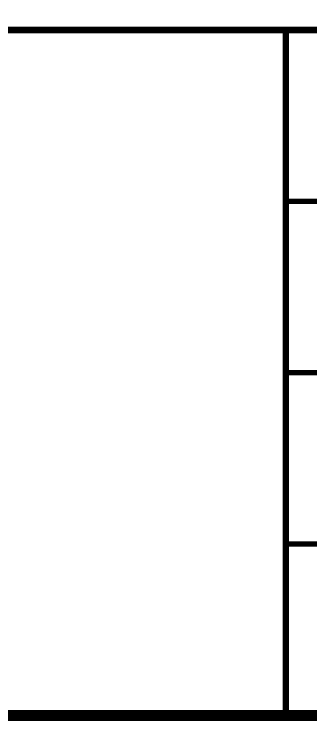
# Model space of a CAD drawing. Header units: inches. Extents: x 3186 to 109360, y -14990 to 740552.
# Drawn here: x 32099 to 32793, y 89910 to 91559 of the extents above; entities that cross this region are included whole.
import ezdxf

# ---------------------------------------------------------------- set-up
doc = ezdxf.new("R2010")
doc.units = ezdxf.units.IN
doc.header["$MEASUREMENT"] = 0
for name, color, linetype in [('1', 7, 'Continuous'), ('GT_1', 7, 'Continuous'), ('图框', 4, 'Continuous')]:
    doc.layers.add(name, color=color, linetype=linetype)

# ---------------------------------------------------------------- blocks, each defined once
blk = doc.blocks.new('图签')
at = {"layer": '1'}
blk.add_line((0, 0), (-180, 0), dxfattribs=at)
at = {"layer": '1', "color": 7}
blk.add_line((0, 0), (-180, 0), dxfattribs=at)
at = {"layer": '1', "color": 7, "const_width": 0.5}
for points in [[(-180, 0), (0, 0), (0, 131.762), (-180, 131.762)], [(-180, 58), (0, 58), (0, 0), (-180, 0)]]:
    blk.add_lwpolyline(points, close=True, dxfattribs=at)
at = {"layer": '1', "color": 7}
for points, const_width in [([(-118, 32), (0, 32)], 0.3), ([(-28, 32), (-28, 0)], 0.3), ([(0, 24), (-28, 24)], 0.25), ([(0, 16), (-28, 16)], 0.25), ([(0, 8), (-28, 8)], 0.25)]:
    blk.add_lwpolyline(points, dxfattribs=dict(at, const_width=const_width))
at = {"layer": '图框'}
blk.add_line((0, 0), (-180, 0), dxfattribs=at)
blk = doc.blocks.new('*U124')
blk.add_blockref('图签', (0, 0))

msp = doc.modelspace()

# ---------------------------------------------------------------- linework, layer by layer
at = {"layer": 'GT_1', "color": 1}
msp.add_line((34134.44132, 89922.15165), (6184.44132, 89922.15165), dxfattribs=at)

# ---------------------------------------------------------------- block references
at = {"xscale": 50, "yscale": 50, "zscale": 50}
msp.add_blockref('*U124', (34134.44132, 89922.15165), dxfattribs=at)

doc.saveas('drawing.dxf')
